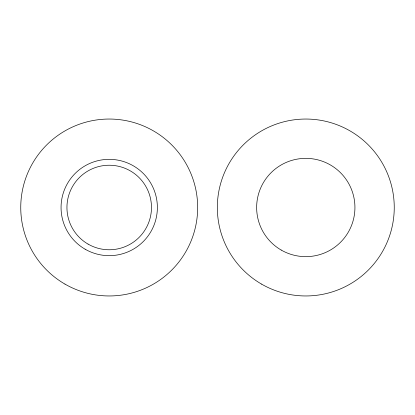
<?xml version="1.0" encoding="UTF-8"?>
<svg xmlns="http://www.w3.org/2000/svg" width="415" height="415" viewBox="0 0 415 415"><rect width="100%" height="100%" fill="white"/><g stroke="black" fill="none" stroke-linecap="round" stroke-linejoin="round"><path stroke-width="0.62" d="M261.523 284.088A88.462 88.462 0 0 0 394.25 207.547A88.462 88.462 0 0 0 261.6 130.87A88.462 88.462 0 0 0 261.523 284.088M281.194 250.048A49.146 49.146 0 0 0 354.934 207.526A49.146 49.146 0 0 0 281.24 164.926A49.146 49.146 0 0 0 281.194 250.048M64.979 284.109A88.462 88.462 0 0 0 197.67 207.5A88.462 88.462 0 0 0 64.979 130.891A88.462 88.462 0 0 0 64.979 284.109M88.079 244.103A42.263 42.263 0 0 0 151.475 207.5A42.263 42.263 0 0 0 88.079 170.897A42.263 42.263 0 0 0 88.079 244.103M85.132 249.208A48.161 48.161 0 0 0 157.373 207.5A48.161 48.161 0 0 0 85.132 165.793A48.161 48.161 0 0 0 85.132 249.208"/></g></svg>
